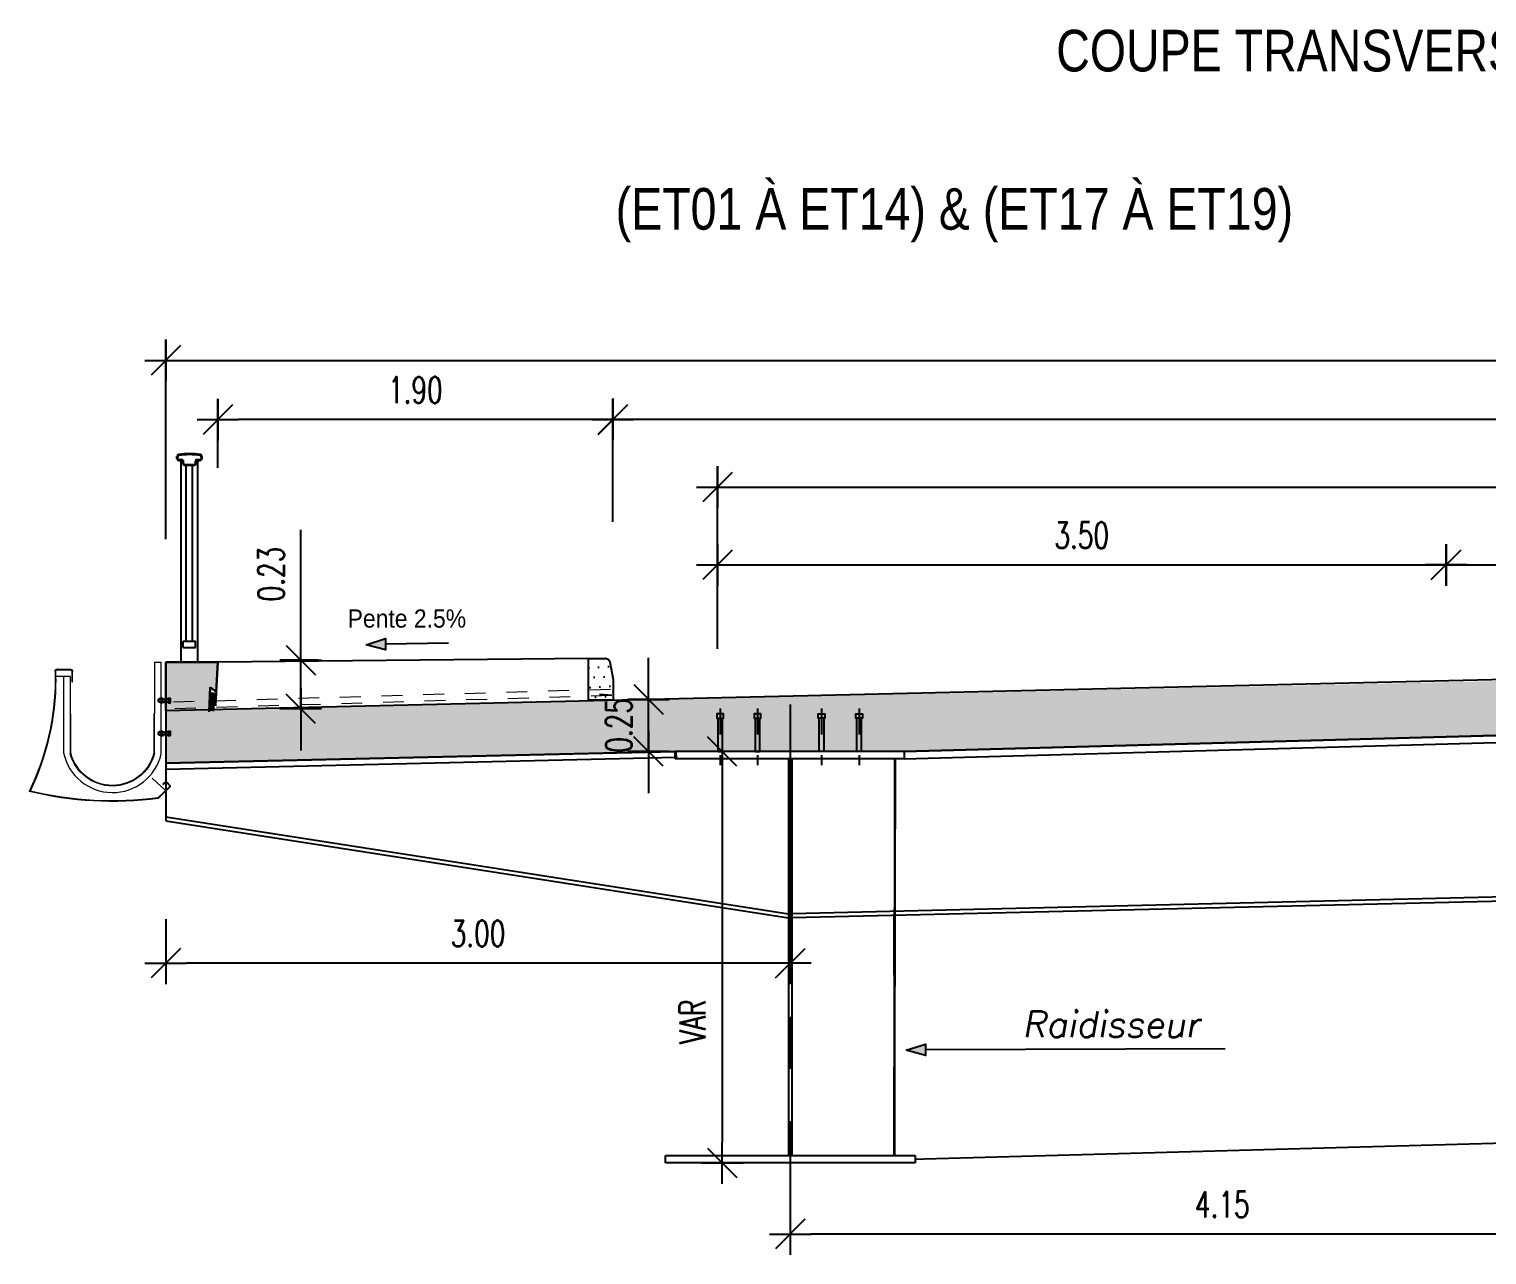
# Model space of a CAD drawing. Header units: metres. Extents: x -697843 to 22159, y -46191 to 9548.
# Drawn here: x -63554.16 to -63547.16, y -23176.86 to -23170.97 of the extents above; entities that cross this region are included whole.
import ezdxf
from ezdxf.enums import TextEntityAlignment as Align

# ---------------------------------------------------------------- set-up
doc = ezdxf.new("R2010")
doc.units = ezdxf.units.M
for name, pattern in [('CACHE', [9.525, 6.35, -3.175]), ('CENTER', [2, 1.25, -0.25, 0.25, -0.25]), ('DASHED2', [0.375, 0.25, -0.125])]:
    doc.linetypes.add(name, pattern=pattern)
doc.layers.get('Defpoints').update_dxf_attribs({"color": 9})
for name, color, linetype, lineweight in [('AOA-Caniveau', 7, 'Continuous', 0), ('AOA-corniches', 7, 'Continuous', 0), ('COT50', 8, 'Continuous', 15), ('S-EXE-ELECP', 3, 'Continuous', 30), ('S-EXE-HACH', 4, 'Continuous', 5), ('S-EXE-TEXT', 7, 'Continuous', 25), ('S-EXE-TEXTE', 7, 'Continuous', 9), ('S-EXE-TRAIT VU', 2, 'Continuous', 25), ('S-Trait vu', 2, 'Continuous', 18)]:
    doc.layers.add(name, color=color, linetype=linetype, lineweight=lineweight)
for name, color, linetype in [('AXE', 1, 'CENTER'), ('Coffrage', 3, 'Continuous'), ('OA_Coffrage2', 7, 'Continuous'), ('OA_Cotations', 7, 'Continuous'), ('POTEAU', 1, 'Continuous'), ('POUTRELLE', 5, 'Continuous'), ('S-TEXT', 6, 'Continuous'), ('sb-cote100', 1, 'Continuous'), ('TRAIT-MOYENS', 2, 'Continuous')]:
    doc.layers.add(name, color=color, linetype=linetype)
doc.layers.get('0').off()
doc.styles.add('Arial', font='arial.ttf')
doc.styles.add('COTE1-100', font='romans.shx', dxfattribs={"width": 0.7, "height": 0.25})
doc.styles.add('D35-50', font='arial.ttf', dxfattribs={"width": 0.8, "height": 0.175})
doc.styles.add('text-s-1-50', font='romans.shx', dxfattribs={"width": 0.7, "height": 0.125})
doc.dimstyles.new('COT-OBLIQUES-1_100', dxfattribs={"dimtxt": 0.25, "dimasz": 0.1, "dimexe": 0.1, "dimexo": 0.1, "dimgap": 0.125, "dimtad": 1, "dimzin": 0, "dimdsep": 46, "dimtxsty": 'COTE1-100', "dimblk1": 'MARQUE', "dimblk2": 'MARQUE', "dimsah": 1, "dimcen": 5, "dimdle": 2, "dimclrd": 9, "dimclre": 9, "dimaunit": 2, "dimadec": 0, "dimazin": 0, "dimtfac": 1, "dimtix": 1, "dimtmove": 0, "dimatfit": 3, "dimldrblk": 'MARQUE', "dimfxl": 1, "dimtolj": 1, "dimtzin": 0, "dimarcsym": 0})

# ---------------------------------------------------------------- blocks, each defined once
blk = doc.blocks.new('MARQUE')
for p, q in [((-0.707, -0.707), (0.707, 0.707)), ((0, -1), (0, 1)), ((1, 0), (-1, 0))]:
    blk.add_line(p, q)
blk = doc.blocks.new('*D213')
at = {"layer": 'Defpoints', "color": 0, "transparency": 16777216}
for p in [(-63551.1861, -23174.1888), (-63551.0579, -23174.1888), (-63551.0514, -23174.4387)]:
    blk.add_point(p, dxfattribs=at)
at = {"layer": 'OA_Cotations', "color": 9, "lineweight": -2, "transparency": 16777216}
for p, q in [((-63551.1861, -23174.0888), (-63551.1861, -23173.9888)), ((-63551.1579, -23174.1888), (-63551.2861, -23174.1888)), ((-63551.1861, -23174.4387), (-63551.1861, -23174.1888)), ((-63551.1514, -23174.4387), (-63551.2861, -23174.4387)), ((-63551.1861, -23174.5387), (-63551.1861, -23174.6387))]:
    blk.add_line(p, q, dxfattribs=at)
at = {"layer": 'OA_Cotations', "color": 9, "lineweight": -2, "transparency": 16777216, "xscale": 0.1, "yscale": 0.1, "zscale": 0.1}
for p, rotation in [((-63551.1861, -23174.1888), 270), ((-63551.1861, -23174.4387), 90)]:
    blk.add_blockref('MARQUE', p, dxfattribs=dict(at, rotation=rotation))
at = {"layer": 'OA_Cotations', "color": 9, "transparency": 16777216, "insert": (-63551.3286, -23174.3138), "char_height": 0.125, "attachment_point": 5, "rotation": 90, "style": 'text-s-1-50'}
blk.add_mtext('\\A1;0.25', dxfattribs=at)
blk = doc.blocks.new('*D214')
at = {"layer": 'Defpoints', "color": 0, "transparency": 16777216}
for p in [(-63552.6722, -23174.0007), (-63552.8566, -23174.2345), (-63552.6723, -23174.2345)]:
    blk.add_point(p, dxfattribs=at)
at = {"layer": 'OA_Cotations', "color": 9, "lineweight": -2, "transparency": 16777216}
for p, q in [((-63552.8566, -23173.9007), (-63552.8566, -23173.374)), ((-63552.7722, -23174.0007), (-63552.9566, -23174.0007)), ((-63552.8566, -23174.2345), (-63552.8566, -23174.0007)), ((-63552.7723, -23174.2345), (-63552.9566, -23174.2345)), ((-63552.8566, -23174.3345), (-63552.8566, -23174.4345))]:
    blk.add_line(p, q, dxfattribs=at)
at = {"layer": 'OA_Cotations', "color": 9, "lineweight": -2, "transparency": 16777216, "xscale": 0.1, "yscale": 0.1, "zscale": 0.1}
for p, rotation in [((-63552.8566, -23174.0007), 270), ((-63552.8566, -23174.2345), 90)]:
    blk.add_blockref('MARQUE', p, dxfattribs=dict(at, rotation=rotation))
at = {"layer": 'OA_Cotations', "color": 9, "transparency": 16777216, "insert": (-63552.9991, -23173.5874), "char_height": 0.125, "attachment_point": 5, "rotation": 90, "style": 'text-s-1-50'}
blk.add_mtext('\\A1;0.23', dxfattribs=at)
blk = doc.blocks.new('*D215')
at = {"layer": 'Defpoints', "color": 0, "transparency": 16777216}
for p in [(-63553.505, -23175.1448), (-63550.505, -23175.1832), (-63553.505, -23175.4558)]:
    blk.add_point(p, dxfattribs=at)
at = {"layer": 'OA_Cotations', "color": 9, "lineweight": -2, "transparency": 16777216}
for p, q in [((-63553.505, -23175.2448), (-63553.505, -23175.5558)), ((-63550.505, -23175.2832), (-63550.505, -23175.5558)), ((-63550.605, -23175.4558), (-63553.405, -23175.4558))]:
    blk.add_line(p, q, dxfattribs=at)
at = {"layer": 'OA_Cotations', "color": 9, "lineweight": -2, "transparency": 16777216, "xscale": 0.1, "yscale": 0.1, "zscale": 0.1, "rotation": 180}
blk.add_blockref('MARQUE', (-63553.505, -23175.4558), dxfattribs=at)
at = {"layer": 'OA_Cotations', "color": 9, "lineweight": -2, "transparency": 16777216, "xscale": 0.1, "yscale": 0.1, "zscale": 0.1}
blk.add_blockref('MARQUE', (-63550.505, -23175.4558), dxfattribs=at)
at = {"layer": 'OA_Cotations', "color": 9, "transparency": 16777216, "insert": (-63552.005, -23175.3133), "char_height": 0.125, "attachment_point": 5, "style": 'text-s-1-50'}
blk.add_mtext('\\A1;3.00', dxfattribs=at)
blk = doc.blocks.new('*D216')
at = {"layer": 'Defpoints', "color": 0, "transparency": 16777216}
for p in [(-63550.505, -23174.4387), (-63550.8318, -23176.4151), (-63550.505, -23176.4151)]:
    blk.add_point(p, dxfattribs=at)
at = {"layer": 'OA_Cotations', "color": 9, "lineweight": -2, "transparency": 16777216}
for p, q in [((-63550.605, -23174.4387), (-63550.9318, -23174.4387)), ((-63550.8318, -23174.5387), (-63550.8318, -23176.3151)), ((-63550.605, -23176.4151), (-63550.9318, -23176.4151))]:
    blk.add_line(p, q, dxfattribs=at)
at = {"layer": 'OA_Cotations', "color": 9, "lineweight": -2, "transparency": 16777216, "xscale": 0.1, "yscale": 0.1, "zscale": 0.1}
for p, rotation in [((-63550.8318, -23174.4387), 90), ((-63550.8318, -23176.4151), 270)]:
    blk.add_blockref('MARQUE', p, dxfattribs=dict(at, rotation=rotation))
at = {"layer": 'OA_Cotations', "color": 9, "transparency": 16777216, "insert": (-63550.9743, -23175.7367), "char_height": 0.125, "attachment_point": 5, "rotation": 90, "style": 'text-s-1-50'}
blk.add_mtext('\\A1;VAR', dxfattribs=at)
blk = doc.blocks.new('*D211')
at = {"layer": 'Defpoints', "color": 0, "transparency": 16777216}
for p in [(-63547.355, -23173.4481), (-63547.355, -23173.543), (-63550.855, -23174.0462)]:
    blk.add_point(p, dxfattribs=at)
at = {"layer": 'OA_Cotations', "color": 9, "lineweight": -2, "transparency": 16777216}
for p, q in [((-63550.855, -23173.9462), (-63550.855, -23173.443)), ((-63550.755, -23173.543), (-63547.455, -23173.543)), ((-63547.355, -23173.5481), (-63547.355, -23173.643))]:
    blk.add_line(p, q, dxfattribs=at)
at = {"layer": 'OA_Cotations', "color": 9, "lineweight": -2, "transparency": 16777216, "xscale": 0.1, "yscale": 0.1, "zscale": 0.1, "rotation": 180}
blk.add_blockref('MARQUE', (-63550.855, -23173.543), dxfattribs=at)
at = {"layer": 'OA_Cotations', "color": 9, "lineweight": -2, "transparency": 16777216, "xscale": 0.1, "yscale": 0.1, "zscale": 0.1}
blk.add_blockref('MARQUE', (-63547.355, -23173.543), dxfattribs=at)
at = {"layer": 'OA_Cotations', "color": 9, "transparency": 16777216, "insert": (-63549.105, -23173.4005), "char_height": 0.125, "attachment_point": 5, "style": 'text-s-1-50'}
blk.add_mtext('\\A1;3.50', dxfattribs=at)
blk = doc.blocks.new('*D212')
at = {"layer": 'Defpoints', "color": 0, "transparency": 16777216}
for p in [(-63547.355, -23173.4167), (-63543.855, -23173.4167), (-63543.855, -23173.543)]:
    blk.add_point(p, dxfattribs=at)
at = {"layer": 'OA_Cotations', "color": 9, "lineweight": -2, "transparency": 16777216}
for p, q in [((-63547.355, -23173.5167), (-63547.355, -23173.643)), ((-63547.255, -23173.543), (-63543.955, -23173.543)), ((-63543.855, -23173.5167), (-63543.855, -23173.643))]:
    blk.add_line(p, q, dxfattribs=at)
at = {"layer": 'OA_Cotations', "color": 9, "lineweight": -2, "transparency": 16777216, "xscale": 0.1, "yscale": 0.1, "zscale": 0.1, "rotation": 180}
blk.add_blockref('MARQUE', (-63547.355, -23173.543), dxfattribs=at)
at = {"layer": 'OA_Cotations', "color": 9, "lineweight": -2, "transparency": 16777216, "xscale": 0.1, "yscale": 0.1, "zscale": 0.1}
blk.add_blockref('MARQUE', (-63543.855, -23173.543), dxfattribs=at)
at = {"layer": 'OA_Cotations', "color": 9, "transparency": 16777216, "insert": (-63545.605, -23173.4005), "char_height": 0.125, "attachment_point": 5, "style": 'text-s-1-50'}
blk.add_mtext('\\A1;3.50', dxfattribs=at)
blk = doc.blocks.new('*D217')
at = {"layer": 'Defpoints', "color": 0, "transparency": 16777216}
for p in [(-63540.355, -23173.1694), (-63540.355, -23173.2964), (-63550.855, -23173.6767)]:
    blk.add_point(p, dxfattribs=at)
at = {"layer": 'OA_Cotations', "color": 9, "lineweight": -2, "transparency": 16777216}
for p, q in [((-63550.855, -23173.5767), (-63550.855, -23173.0694)), ((-63540.355, -23173.1964), (-63540.355, -23173.0694)), ((-63550.755, -23173.1694), (-63540.455, -23173.1694))]:
    blk.add_line(p, q, dxfattribs=at)
at = {"layer": 'OA_Cotations', "color": 9, "lineweight": -2, "transparency": 16777216, "xscale": 0.1, "yscale": 0.1, "zscale": 0.1, "rotation": 180}
blk.add_blockref('MARQUE', (-63550.855, -23173.1694), dxfattribs=at)
at = {"layer": 'OA_Cotations', "color": 9, "lineweight": -2, "transparency": 16777216, "xscale": 0.1, "yscale": 0.1, "zscale": 0.1}
blk.add_blockref('MARQUE', (-63540.355, -23173.1694), dxfattribs=at)
at = {"layer": 'OA_Cotations', "color": 9, "transparency": 16777216, "insert": (-63545.605, -23173.0269), "char_height": 0.125, "attachment_point": 5, "style": 'text-s-1-50'}
blk.add_mtext('\\A1;10.50', dxfattribs=at)
blk = doc.blocks.new('*D223')
at = {"layer": 'Defpoints', "color": 0, "transparency": 16777216}
for p in [(-63551.3574, -23172.8442), (-63539.855, -23172.8766), (-63551.3574, -23173.4356)]:
    blk.add_point(p, dxfattribs=at)
at = {"layer": 'OA_Cotations', "color": 9, "lineweight": -2, "transparency": 16777216}
for p, q in [((-63551.3574, -23173.3356), (-63551.3574, -23172.7442)), ((-63539.855, -23172.7766), (-63539.855, -23172.7442)), ((-63539.955, -23172.8442), (-63551.2574, -23172.8442))]:
    blk.add_line(p, q, dxfattribs=at)
at = {"layer": 'OA_Cotations', "color": 9, "lineweight": -2, "transparency": 16777216, "xscale": 0.1, "yscale": 0.1, "zscale": 0.1, "rotation": 180}
blk.add_blockref('MARQUE', (-63551.3574, -23172.8442), dxfattribs=at)
at = {"layer": 'OA_Cotations', "color": 9, "lineweight": -2, "transparency": 16777216, "xscale": 0.1, "yscale": 0.1, "zscale": 0.1}
blk.add_blockref('MARQUE', (-63539.855, -23172.8442), dxfattribs=at)
at = {"layer": 'OA_Cotations', "color": 9, "transparency": 16777216, "insert": (-63545.6062, -23172.7017), "char_height": 0.125, "attachment_point": 5, "style": 'text-s-1-50'}
blk.add_mtext('\\A1;11.50', dxfattribs=at)
blk = doc.blocks.new('*D224')
at = {"layer": 'Defpoints', "color": 0, "transparency": 16777216}
for p in [(-63539.205, -23172.5606), (-63539.205, -23173.379), (-63553.505, -23173.519)]:
    blk.add_point(p, dxfattribs=at)
at = {"layer": 'OA_Cotations', "color": 9, "lineweight": -2, "transparency": 16777216}
for p, q in [((-63553.505, -23173.419), (-63553.505, -23172.4606)), ((-63539.205, -23173.279), (-63539.205, -23172.4606)), ((-63553.405, -23172.5606), (-63539.305, -23172.5606))]:
    blk.add_line(p, q, dxfattribs=at)
at = {"layer": 'OA_Cotations', "color": 9, "lineweight": -2, "transparency": 16777216, "xscale": 0.1, "yscale": 0.1, "zscale": 0.1, "rotation": 180}
blk.add_blockref('MARQUE', (-63553.505, -23172.5606), dxfattribs=at)
at = {"layer": 'OA_Cotations', "color": 9, "lineweight": -2, "transparency": 16777216, "xscale": 0.1, "yscale": 0.1, "zscale": 0.1}
blk.add_blockref('MARQUE', (-63539.205, -23172.5606), dxfattribs=at)
at = {"layer": 'OA_Cotations', "color": 9, "transparency": 16777216, "insert": (-63545.734, -23172.4181), "char_height": 0.125, "attachment_point": 5, "style": 'text-s-1-50'}
blk.add_mtext('\\A1;14.30', dxfattribs=at)
blk = doc.blocks.new('*D225')
at = {"layer": 'Defpoints', "color": 0, "transparency": 16777216}
for p in [(-63546.355, -23176.4068), (-63550.5052, -23176.5425), (-63550.5052, -23176.7566)]:
    blk.add_point(p, dxfattribs=at)
at = {"layer": 'OA_Cotations', "color": 9, "lineweight": -2, "transparency": 16777216}
for p, q in [((-63546.355, -23176.5068), (-63546.355, -23176.8566)), ((-63550.5052, -23176.6425), (-63550.5052, -23176.8566)), ((-63546.455, -23176.7566), (-63550.4052, -23176.7566))]:
    blk.add_line(p, q, dxfattribs=at)
at = {"layer": 'OA_Cotations', "color": 9, "lineweight": -2, "transparency": 16777216, "xscale": 0.1, "yscale": 0.1, "zscale": 0.1, "rotation": 180}
blk.add_blockref('MARQUE', (-63550.5052, -23176.7566), dxfattribs=at)
at = {"layer": 'OA_Cotations', "color": 9, "lineweight": -2, "transparency": 16777216, "xscale": 0.1, "yscale": 0.1, "zscale": 0.1}
blk.add_blockref('MARQUE', (-63546.355, -23176.7566), dxfattribs=at)
at = {"layer": 'OA_Cotations', "color": 9, "transparency": 16777216, "insert": (-63548.4301, -23176.6141), "char_height": 0.125, "attachment_point": 5, "style": 'text-s-1-50'}
blk.add_mtext('\\A1;4.15', dxfattribs=at)
blk = doc.blocks.new('A$Caef14edc')
at = {"layer": 'AOA-Caniveau', "color": 9, "extrusion": (0, 1, 0)}
for p, q in [((-0.0535, 0), (-0.022, 0)), ((-0.022, -0.4415), (-0.022, 0)), ((-0.4591, -0.0698), (-0.4906, -0.0698)), ((-0.4906, -0.0698), (-0.4906, -0.4368)), ((-0.4591, -0.0698), (-0.4591, -0.2584)), ((-0.0535, 0), (-0.0535, -0.2486))]:
    blk.add_line(p, q, dxfattribs=at)
at = {"layer": 'AOA-Caniveau', "color": 9}
blk.add_arc((-0.2558, -0.3869, -50.3572), 0.2401, 191.99302, 346.84753, dxfattribs=at)
at = {"layer": 'AOA-corniches', "color": 9, "extrusion": (-2.68665e-19, -1.52942e-18, -1)}
for p, q in [((-0.5315, -0.0432, -50.3572), (-0.5315, -0.0801, -50.3572)), ((-0.5284, -0.0801, -50.3572), (-0.5284, -0.0432, -50.3572)), ((-0.4566, -0.0355, -50.3572), (-0.522, -0.0339, -50.3572)), ((-0.522, -0.037, -50.3572), (-0.4566, -0.0386, -50.3572)), ((-0.4506, -0.0448, -50.3572), (-0.4506, -0.0948, -50.3572)), ((-0.4475, -0.0948, -50.3572), (-0.4475, -0.0448, -50.3572)), ((-0.4506, -0.0948, -50.3572), (-0.4475, -0.0948, -50.3572)), ((0.0164, -0.6005, -50.3572), (-0.0375, -0.6527, -50.3572)), ((-0.0361, -0.6556, -50.3572), (0.0185, -0.6027, -50.3572)), ((-0.0051, -0.5783, -50.3572), (-0.014, -0.5869, -50.3572)), ((-0.014, -0.5869, -50.3572), (-0.0119, -0.5891, -50.3572)), ((-0.0119, -0.5891, -50.3572), (-0.003, -0.5805, -50.3572)), ((0.0057, -0.5806, -50.3572), (0.0165, -0.5918, -50.3572)), ((0.0187, -0.5896, -50.3572), (0.008, -0.5785, -50.3572))]:
    blk.add_line(p, q, dxfattribs=at)
at = {"layer": 'AOA-corniches', "color": 9, "extrusion": (0, 1, 0)}
for p, q in [((-0.4906, -0.0698), (-0.5284, -0.0698)), ((-0.0384, -0.1807), (-0.0377, -0.1801)), ((-0.0339, -0.1807), (-0.0384, -0.1807)), ((-0.0384, -0.1807), (-0.0384, -0.1895)), ((-0.0339, -0.1895), (-0.0384, -0.1895)), ((-0.0384, -0.1895), (-0.0377, -0.1901)), ((-0.0377, -0.1801), (-0.0377, -0.1901)), ((-0.0339, -0.1801), (-0.0377, -0.1801)), ((-0.0339, -0.1901), (-0.0377, -0.1901)), ((-0.0339, -0.1902), (-0.0339, -0.178)), ((-0.0339, -0.1922), (-0.0339, -0.1902)), ((-0.0245, -0.1756), (-0.0333, -0.1756)), ((-0.0245, -0.1804), (-0.0333, -0.1804)), ((-0.0245, -0.1898), (-0.0333, -0.1898)), ((-0.0245, -0.1946), (-0.0333, -0.1946)), ((-0.0238, -0.1725), (-0.0219, -0.1725)), ((-0.0238, -0.1725), (-0.0238, -0.1899)), ((-0.0238, -0.1899), (-0.0238, -0.192)), ((-0.0238, -0.1977), (-0.0238, -0.192)), ((-0.0219, -0.1977), (-0.0238, -0.1977)), ((-0.0169, -0.1725), (-0.022, -0.1725)), ((-0.022, -0.1977), (-0.0169, -0.1977)), ((-0.0219, -0.1899), (-0.0219, -0.1725)), ((-0.0169, -0.1725), (-0.0169, -0.1897)), ((-0.0169, -0.1897), (-0.0169, -0.192)), ((-0.0169, -0.1977), (-0.0169, -0.192)), ((-0.0163, -0.1756), (-0.0074, -0.1756)), ((-0.0163, -0.1804), (-0.0074, -0.1804)), ((-0.0163, -0.1898), (-0.0074, -0.1898)), ((-0.0163, -0.1946), (-0.0074, -0.1946)), ((-0.0068, -0.1895), (-0.0068, -0.178)), ((-0.0068, -0.1801), (0.0008, -0.1801)), ((-0.0068, -0.1922), (-0.0068, -0.1895)), ((-0.0068, -0.1901), (0.0008, -0.1902)), ((0.0008, -0.1893), (0.0008, -0.178)), ((0.0008, -0.1922), (0.0008, -0.1893)), ((0.0103, -0.1756), (0.0014, -0.1756)), ((0.0102, -0.1804), (0.0014, -0.1804)), ((0.0103, -0.1898), (0.0014, -0.1898)), ((0.0102, -0.1946), (0.0014, -0.1946)), ((0.0109, -0.1725), (0.0128, -0.1725)), ((0.0109, -0.1725), (0.0109, -0.189)), ((0.0109, -0.1977), (0.0109, -0.189)), ((0.0128, -0.1977), (0.0109, -0.1977)), ((0.0128, -0.189), (0.0128, -0.1725)), ((0.0128, -0.1796), (0.0128, -0.1731)), ((0.0128, -0.1731), (0.0235, -0.1731)), ((0.017, -0.1801), (0.0128, -0.1801)), ((0.017, -0.1902), (0.0128, -0.1901)), ((0.0128, -0.197), (0.0235, -0.197)), ((0.0171, -0.1796), (0.013, -0.1796)), ((0.0171, -0.1905), (0.013, -0.1905)), ((0.0223, -0.1743), (0.0141, -0.1742)), ((0.0141, -0.1742), (0.0171, -0.1796)), ((0.0141, -0.1959), (0.0171, -0.1905)), ((0.0223, -0.1958), (0.0141, -0.1959)), ((0.0152, -0.1749), (0.0175, -0.1792)), ((0.0187, -0.1749), (0.0152, -0.1749)), ((0.0152, -0.1954), (0.0175, -0.1911)), ((0.0187, -0.1954), (0.0152, -0.1954)), ((0.0188, -0.175), (0.0217, -0.1779)), ((0.0188, -0.1953), (0.0217, -0.1924)), ((0.0218, -0.1851), (0.0218, -0.178)), ((0.0218, -0.1851), (0.0218, -0.1924)), ((0.0223, -0.1851), (0.0223, -0.1743)), ((0.0223, -0.1851), (0.0223, -0.1958)), ((0.0235, -0.1731), (0.0235, -0.1851)), ((0.0235, -0.197), (0.0235, -0.1851)), ((-0.0384, -0.3385), (-0.0377, -0.3378)), ((-0.0339, -0.3385), (-0.0384, -0.3385)), ((-0.0384, -0.3385), (-0.0384, -0.3473)), ((-0.0339, -0.3473), (-0.0384, -0.3473)), ((-0.0384, -0.3473), (-0.0378, -0.3479)), ((-0.0377, -0.3378), (-0.0378, -0.3479)), ((-0.0339, -0.3479), (-0.0378, -0.3479)), ((-0.0339, -0.3378), (-0.0377, -0.3378)), ((-0.0339, -0.3479), (-0.0339, -0.3358)), ((-0.0339, -0.35), (-0.0339, -0.3479)), ((-0.0245, -0.3334), (-0.0333, -0.3334)), ((-0.0245, -0.3381), (-0.0333, -0.3381)), ((-0.0245, -0.3476), (-0.0333, -0.3476)), ((-0.0238, -0.3303), (-0.0219, -0.3303)), ((-0.0238, -0.3303), (-0.0238, -0.3477)), ((-0.0238, -0.3477), (-0.0238, -0.3498)), ((-0.0238, -0.3555), (-0.0238, -0.3498)), ((-0.0169, -0.3302), (-0.022, -0.3303)), ((-0.0219, -0.3476), (-0.0219, -0.3303)), ((-0.0169, -0.3302), (-0.0169, -0.3475)), ((-0.0169, -0.3475), (-0.0169, -0.3498)), ((-0.0169, -0.3555), (-0.0169, -0.3498)), ((-0.0163, -0.3334), (-0.0074, -0.3334)), ((-0.0163, -0.3382), (-0.0074, -0.3381)), ((-0.0163, -0.3476), (-0.0074, -0.3476)), ((-0.0068, -0.3473), (-0.0068, -0.3358)), ((-0.0068, -0.3378), (0.0008, -0.3378)), ((-0.0068, -0.35), (-0.0068, -0.3473)), ((-0.0068, -0.3479), (0.0008, -0.3479)), ((0.0008, -0.3471), (0.0008, -0.3358)), ((0.0008, -0.35), (0.0008, -0.3471)), ((0.0102, -0.3334), (0.0014, -0.3334)), ((0.0102, -0.3381), (0.0014, -0.3381)), ((0.0102, -0.3476), (0.0014, -0.3476)), ((0.0109, -0.3303), (0.0128, -0.3303)), ((0.0109, -0.3303), (0.0109, -0.3468)), ((0.0109, -0.3555), (0.0109, -0.3468)), ((0.0128, -0.3468), (0.0128, -0.3303)), ((0.0128, -0.3374), (0.0128, -0.3309)), ((0.0128, -0.3309), (0.0235, -0.3309)), ((0.017, -0.3378), (0.0128, -0.3378)), ((0.017, -0.3479), (0.0128, -0.3479)), ((0.0171, -0.3374), (0.013, -0.3374)), ((0.0171, -0.3483), (0.013, -0.3483)), ((0.0223, -0.3321), (0.0141, -0.332)), ((0.0141, -0.332), (0.0171, -0.3374)), ((0.0141, -0.3537), (0.0171, -0.3483)), ((0.0152, -0.3327), (0.0175, -0.337)), ((0.0187, -0.3327), (0.0152, -0.3327)), ((0.0152, -0.3532), (0.0175, -0.3489)), ((0.0188, -0.3328), (0.0217, -0.3357)), ((0.0218, -0.3429), (0.0218, -0.3358)), ((0.0218, -0.3429), (0.0218, -0.3501)), ((0.0223, -0.3429), (0.0223, -0.3321)), ((0.0223, -0.3429), (0.0223, -0.3536)), ((0.0235, -0.3309), (0.0235, -0.3428)), ((0.0235, -0.3548), (0.0235, -0.3428)), ((-0.0245, -0.3523), (-0.0333, -0.3523)), ((-0.0219, -0.3555), (-0.0238, -0.3555)), ((-0.022, -0.3555), (-0.0169, -0.3555)), ((-0.0163, -0.3523), (-0.0074, -0.3523)), ((0.0102, -0.3523), (0.0014, -0.3524)), ((0.0128, -0.3555), (0.0109, -0.3555)), ((0.0128, -0.3548), (0.0235, -0.3548)), ((0.0223, -0.3536), (0.0141, -0.3537)), ((0.0187, -0.3531), (0.0152, -0.3532)), ((0.0188, -0.3531), (0.0217, -0.3502)), ((-0.0016, -0.6179), (-0.0651, -0.558))]:
    blk.add_line(p, q, dxfattribs=at)
at = {"layer": 'AOA-corniches', "color": 9, "extrusion": (0, 0, -1)}
for p, q in [((-0.4559, -0.2486, -50.3572), (-0.459, -0.2486, -50.3572)), ((-0.459, -0.2486, -50.3572), (-0.459, -0.4385, -50.3572)), ((-0.4559, -0.4384, -50.3572), (-0.4559, -0.2486, -50.3572)), ((-0.0535, -0.2486, -50.3572), (-0.0566, -0.2486, -50.3572)), ((-0.0566, -0.2486, -50.3572), (-0.0566, -0.4376, -50.3572)), ((-0.0535, -0.4385, -50.3572), (-0.0535, -0.2486, -50.3572)), ((-0.0535, -0.4385, -50.3572), (-0.0535, -0.4385, -50.3572))]:
    blk.add_line(p, q, dxfattribs=at)
at = {"layer": 'AOA-corniches', "color": 9, "extrusion": (-2.68665e-19, -1.52942e-18, -1)}
for centre, radius, start, end in [((0.5222, -0.0432, 50.3572), 0.00928, 0, 91.4321), ((0.5222, -0.0432, 50.3572), 0.00619, 0, 91.4321), ((0.4568, -0.0448, 50.3572), 0.00928, 91.4321, 180), ((0.4568, -0.0448, 50.3572), 0.00619, 91.4321, 180), ((1.7685, -0.0801, 50.3572), 1.237, 180, 205.95672), ((1.7685, -0.0801, 50.3572), 1.2401, 180, 205.78658), ((0.2553, 1.0156, 50.3572), 1.6855, 262.52578, 283.76126), ((0.2554, 1.02, 50.3572), 1.6868, 262.57719, 283.59308), ((-0.0013, -0.5849, 50.3572), 0.00928, 45.92906, 135.92906), ((-0.0013, -0.5849, 50.3572), 0.00619, 45.92906, 135.92911), ((-0.0121, -0.5961, 50.3572), 0.00619, 135.92906, 225.92906), ((-0.0121, -0.5961, 50.3572), 0.00928, 135.92906, 225.92906)]:
    blk.add_arc(centre, radius, start, end, dxfattribs=at)
at = {"layer": 'AOA-corniches', "color": 9}
for centre, radius, start, end in [((-0.0292, -0.178, -50.3572), 0.00475, 150.13634, 209.86201), ((-0.0159, -0.1851, -50.3572), 0.0181, 164.80989, 195.18847), ((-0.0292, -0.1922, -50.3572), 0.00475, 150.13634, 209.86201), ((-0.0121, -0.178, -50.3572), 0.00475, 150.13634, 209.86201), ((0.0012, -0.1851, -50.3572), 0.0181, 164.80989, 195.18847), ((-0.0121, -0.1922, -50.3572), 0.00475, 150.13634, 209.86201), ((0.0055, -0.178, -50.3572), 0.00475, 150.13634, 209.86201), ((0.0189, -0.1851, -50.3572), 0.0181, 164.80989, 195.18847), ((0.0055, -0.1922, -50.3572), 0.00475, 150.13634, 209.86201), ((0.017, -0.1908, -50.3572), 0.000631, 323.02642, 89.99918), ((-0.0292, -0.3358, -50.3572), 0.00475, 150.13634, 209.86201), ((-0.0159, -0.3429, -50.3572), 0.0181, 164.80989, 195.18847), ((-0.0292, -0.35, -50.3572), 0.00475, 150.13634, 209.86201), ((-0.0121, -0.3358, -50.3572), 0.00475, 150.13634, 209.86201), ((0.0012, -0.3429, -50.3572), 0.0181, 164.80989, 195.18847), ((-0.0121, -0.35, -50.3572), 0.00475, 150.13634, 209.86201), ((0.0055, -0.3358, -50.3572), 0.00475, 150.13634, 209.86201), ((0.0188, -0.3429, -50.3572), 0.0181, 164.80989, 195.18847), ((0.0055, -0.35, -50.3572), 0.00475, 150.13634, 209.86201), ((0.017, -0.3485, -50.3572), 0.000631, 323.02642, 89.99918)]:
    blk.add_arc(centre, radius, start, end, dxfattribs=at)
at = {"layer": 'AOA-corniches', "color": 9, "extrusion": (0, 0, -1)}
for centre, radius, start, end in [((0.0286, -0.178, 50.3572), 0.00475, 150.13798, 209.86365), ((0.0419, -0.1851, 50.3572), 0.0181, 164.81153, 195.19011), ((0.0286, -0.1922, 50.3572), 0.00475, 150.13798, 209.86365), ((0.0115, -0.178, 50.3572), 0.00475, 150.13798, 209.86365), ((0.0249, -0.1851, 50.3572), 0.0181, 164.81153, 195.19011), ((0.0115, -0.1922, 50.3572), 0.00475, 150.13798, 209.86365), ((-0.0061, -0.178, 50.3572), 0.00475, 150.13798, 209.86365), ((0.0072, -0.1851, 50.3572), 0.0181, 164.81153, 195.19011), ((-0.0061, -0.1922, 50.3572), 0.00475, 150.13798, 209.86365), ((-0.017, -0.1794, 50.3572), 0.000631, 143.02806, 270.00082), ((0.0286, -0.3358, 50.3572), 0.00475, 150.13798, 209.86365), ((0.0419, -0.3429, 50.3572), 0.0181, 164.81153, 195.19011), ((0.0286, -0.35, 50.3572), 0.00475, 150.13798, 209.86365), ((0.0115, -0.3358, 50.3572), 0.00475, 150.13798, 209.86365), ((0.0249, -0.3429, 50.3572), 0.0181, 164.81153, 195.19011), ((0.0115, -0.35, 50.3572), 0.00475, 150.13798, 209.86365), ((-0.0061, -0.3358, 50.3572), 0.00475, 150.13798, 209.86365), ((0.0072, -0.3429, 50.3572), 0.0181, 164.81153, 195.19011), ((-0.0061, -0.35, 50.3572), 0.00475, 150.13798, 209.86365), ((-0.0169, -0.3372, 50.3572), 0.000631, 143.02806, 270.00082), ((0.2563, -0.3859, 50.3572), 0.2095, 194.54036, 345.46878), ((0.2564, -0.386, 50.3572), 0.2063, 194.50546, 345.27495)]:
    blk.add_arc(centre, radius, start, end, dxfattribs=at)
blk = doc.blocks.new('*D240')
at = {"layer": 'Defpoints', "color": 0, "transparency": 16777216}
for p in [(-63553.2549, -23172.8454), (-63553.2549, -23173.176), (-63551.3574, -23173.3274)]:
    blk.add_point(p, dxfattribs=at)
at = {"layer": 'OA_Cotations', "color": 9, "lineweight": -2, "transparency": 16777216}
for p, q in [((-63553.2549, -23173.076), (-63553.2549, -23172.7454)), ((-63551.3574, -23173.2274), (-63551.3574, -23172.7454)), ((-63551.4574, -23172.8454), (-63553.1549, -23172.8454))]:
    blk.add_line(p, q, dxfattribs=at)
at = {"layer": 'OA_Cotations', "color": 9, "lineweight": -2, "transparency": 16777216, "xscale": 0.1, "yscale": 0.1, "zscale": 0.1, "rotation": 180}
blk.add_blockref('MARQUE', (-63553.2549, -23172.8454), dxfattribs=at)
at = {"layer": 'OA_Cotations', "color": 9, "lineweight": -2, "transparency": 16777216, "xscale": 0.1, "yscale": 0.1, "zscale": 0.1}
blk.add_blockref('MARQUE', (-63551.3574, -23172.8454), dxfattribs=at)
at = {"layer": 'OA_Cotations', "color": 9, "transparency": 16777216, "insert": (-63552.3061, -23172.7029), "char_height": 0.125, "attachment_point": 5, "style": 'text-s-1-50'}
blk.add_mtext('\\A1;1.90', dxfattribs=at)
blk = doc.blocks.new('A$C77ea4534')
at = {"layer": 'TRAIT-MOYENS', "color": 8}
for p, q in [((-0.0597, 0.9771), (-0.0597, 0.9876)), ((-0.0557, 0.9771), (-0.0557, 0.9876)), ((0.0557, 0.9876), (0.0557, 0.9771)), ((0.0597, 0.9876), (0.0597, 0.9771)), ((0.0597, 0.9771), (0.0597, 0.9876)), ((-0.0507, 0.9721), (-0.0373, 0.9721)), ((-0.0507, 0.9682), (-0.0373, 0.9682)), ((-0.0398, 0), (-0.0398, 0.9682)), ((-0.0323, 0.9542), (-0.0323, 0.9632)), ((-0.0284, 0.9542), (-0.0284, 0.9632)), ((-0.0234, 0.9493), (0.0234, 0.9493)), ((-0.0234, 0.9453), (0.0234, 0.9453)), ((-0.0149, 0.0995), (-0.0149, 0.9453)), ((0.0149, 0.0995), (0.0149, 0.9453)), ((0.0284, 0.9542), (0.0284, 0.9632)), ((0.0323, 0.9542), (0.0323, 0.9632)), ((0.0373, 0.9721), (0.0507, 0.9721)), ((0.0373, 0.9682), (0.0507, 0.9682)), ((0.0398, 0), (0.0398, 0.9682)), ((-0.0299, 0.0995), (0.0299, 0.0995)), ((-0.0299, 0.0697), (-0.0299, 0.0995)), ((0.0299, 0.0697), (0.0299, 0.0995)), ((-0.0299, 0.0697), (0.0299, 0.0697))]:
    blk.add_line(p, q, dxfattribs=at)
for centre, radius, start, end in [((-0.0507, 0.9876), 0.00896, 93.81415, 180.00008), ((-0.0507, 0.9876), 0.00498, 93.81415, 180.00008), ((0, 0.6132), 0.3868, 82.37193, 97.62823), ((0, 0.6132), 0.3828, 82.3323, 97.66785), ((0.0507, 0.9876), 0.00498, 0.00008, 86.186), ((0.0507, 0.9876), 0.00896, 0.00008, 86.186), ((-0.0507, 0.9771), 0.00896, 180.00008, 270.00008), ((-0.0507, 0.9771), 0.00498, 180.00008, 270.00008), ((-0.0373, 0.9632), 0.00896, 0.00008, 90.00008), ((-0.0373, 0.9632), 0.00498, 0.00008, 90.00008), ((-0.0234, 0.9542), 0.00896, 180.00008, 270.00008), ((-0.0234, 0.9542), 0.00498, 180.00008, 270.00008), ((0.0234, 0.9542), 0.00896, 270.00008, 0.00008), ((0.0234, 0.9542), 0.00498, 270.00008, 0.00008), ((0.0373, 0.9632), 0.00896, 90.00008, 180.00008), ((0.0373, 0.9632), 0.00498, 90.00008, 180.00008), ((0.0507, 0.9771), 0.00896, 270.00008, 0.00008), ((0.0507, 0.9771), 0.00498, 270.00008, 0.00008)]:
    blk.add_arc(centre, radius, start, end, dxfattribs=at)

msp = doc.modelspace()

# ---------------------------------------------------------------- hatches: boundary and pattern name
at = {"layer": 'Coffrage'}
h = msp.add_hatch(dxfattribs=at)
h.set_pattern_fill('DOTS', color=8, scale=0.03, angle=183.662179, style=0)
h.set_pattern_definition([(183.66217908, (-63335.021423, 3785.009416), (-0.02072189604, -0.04904873908), [0, -0.047625])])
edge = h.paths.add_edge_path()
edge.add_line((-63551.47504, -23173.99317), (-63551.39143, -23173.99317))
edge.add_ellipse((-63551.39143, -23174.01317), major_axis=(-0.01502, -0.01321), ratio=0.9999987, start_angle=149.97197, end_angle=228.662215, ccw=False)
edge.add_line((-63551.37182, -23174.00925), (-63551.35504, -23174.09317))
edge.add_line((-63551.35504, -23174.09317), (-63551.35504, -23174.19317))
edge.add_line((-63551.35504, -23174.19317), (-63551.47504, -23174.19317))
edge.add_line((-63551.47504, -23174.19317), (-63551.47504, -23173.99317))
at = {"layer": 'COT50'}
h = msp.add_hatch(dxfattribs=at)
h.set_pattern_fill('AR-CONC', color=256, scale=0.001)
h.set_pattern_definition([(50, (-63546.95504, -23178.78819), (0.1821847, -0.015939), [0.01905, -0.20955]), (355, (-63546.95504, -23178.78819), (-0.0352434, 0.191057), [0.01524, -0.1676406]), (100.4514, (-63546.93985, -23178.78952), (0.1469412, 0.1751178), [0.01619, -0.1780902]), (46.1842, (-63546.95504, -23178.7374), (0.271079, -0.0420423), [0.028575, -0.314325]), (96.6356, (-63546.93245, -23178.7409), (0.237404, 0.247426), [0.024285, -0.267136]), (351.184, (-63546.95504, -23178.7374), (0.237404, 0.247426), [0.02286, -0.25146]), (21, (-63546.92964, -23178.75009), (0.1516144, -0.1022652), [0.01905, -0.20955]), (326, (-63546.92964, -23178.75009), (0.061802, 0.184188), [0.01524, -0.16764]), (71.4514, (-63546.917, -23178.75861), (0.2134164, 0.0819228), [0.01619, -0.17809]), (37.5, (-63546.955035, -23178.78819), (0.0030886, 0.08455504), [0, -0.165608, 0, -0.17018, 0, -0.168275]), (7.5, (-63546.95504, -23178.78819), (0.0668197, 0.1001806), [0, -0.097028, 0, -0.161798, 0, -0.064135]), (327.5, (-63547.01168, -23178.78819), (0.1355906, -0.00572874), [0, -0.0635, 0, -0.19812, 0, -0.26289]), (317.5, (-63547.03708, -23178.78819), (0.1481292, 0.0254265), [0, -0.08255, 0, -0.131572, 0, -0.18669])])
h.paths.add_polyline_path([(-63546.35504, -23174.34098), (-63546.35504, -23174.08379), (-63553.50504, -23174.24317), (-63553.50504, -23174.4949), (-63551.05857, -23174.43882), (-63549.95857, -23174.43882)])
at = {"layer": 'S-EXE-HACH', "ltscale": 0.01, "transparency": 33554508}
h = msp.add_hatch(color=8, dxfattribs=at)
h.dxf.hatch_style = 1
h.paths.add_polyline_path([(-63553.29102, -23174.1303), (-63553.26205, -23174.1516), (-63553.25493, -23174.00934), (-63553.50497, -23174.00934), (-63553.50501, -23174.24317), (-63553.29693, -23174.24837)])
at = {"layer": 'S-EXE-TRAIT VU', "transparency": 33554687}
h = msp.add_hatch(color=9, dxfattribs=at)
h.dxf.hatch_style = 1
h.paths.add_polyline_path([(-63552.54197, -23173.92622), (-63552.44877, -23173.95159), (-63552.45016, -23173.89622)])
h = msp.add_hatch(color=9, dxfattribs=at)
h.dxf.hatch_style = 1
h.paths.add_polyline_path([(-63549.94811, -23175.87436), (-63549.85491, -23175.89973), (-63549.8563, -23175.84436)])

# ---------------------------------------------------------------- linework, layer by layer
at = {"layer": 'AXE', "color": 9}
msp.add_line((-63550.50504, -23174.21396), (-63550.50504, -23176.74225), dxfattribs=at)
at = {"layer": 'Coffrage', "color": 9}
for p, q in [((-63551.47504, -23173.99317), (-63553.25493, -23174.00934)), ((-63551.47504, -23173.99317), (-63551.39143, -23173.99317)), ((-63551.47504, -23174.19317), (-63551.47504, -23173.99317)), ((-63551.37182, -23174.00925), (-63551.35504, -23174.09317)), ((-63551.35504, -23174.09317), (-63551.35504, -23174.19317)), ((-63551.35504, -23174.19317), (-63551.47504, -23174.19317))]:
    msp.add_line(p, q, dxfattribs=at)
at = {"layer": 'Coffrage', "color": 4}
for p, q in [((-63546.35504, -23174.07668), (-63553.50504, -23174.24317)), ((-63553.50504, -23174.24317), (-63553.50504, -23174.4949)), ((-63546.35504, -23174.34094), (-63549.95857, -23174.43872)), ((-63551.05336, -23174.4387), (-63553.50504, -23174.49491)), ((-63553.50504, -23174.49491), (-63551.05857, -23174.43872))]:
    msp.add_line(p, q, dxfattribs=at)
at = {"layer": 'Coffrage', "color": 9, "linetype": 'DASHED2', "const_width": 0.008}
msp.add_lwpolyline([(-63546.35504, -23176.2998), (-63549.90857, -23176.39758)], dxfattribs=at)
at = {"layer": 'Coffrage', "color": 9, "extrusion": (0, 0, -1)}
msp.add_ellipse((-63551.39143, -23174.01317), major_axis=(-0.01502, -0.01321), ratio=0.9999987, start_param=2.2922768, end_param=3.6656806, dxfattribs=at)
at = {"layer": 'Coffrage', "color": 9}
for p in [(-63551.39143, -23173.99317), (-63551.35504, -23174.15316)]:
    msp.add_point(p, dxfattribs=at)
at = {"layer": 'OA_Coffrage2', "color": 8}
for points in [[(-63550.85332, -23174.27872), (-63550.85332, -23174.43872), (-63550.83132, -23174.43872), (-63550.83132, -23174.27872), (-63550.82632, -23174.27872), (-63550.82632, -23174.25872), (-63550.85832, -23174.25872), (-63550.85832, -23174.27872), (-63550.83132, -23174.27872)], [(-63550.67332, -23174.27872), (-63550.67332, -23174.43872), (-63550.65132, -23174.43872), (-63550.65132, -23174.27872), (-63550.64632, -23174.27872), (-63550.64632, -23174.25872), (-63550.67832, -23174.25872), (-63550.67832, -23174.27872), (-63550.65132, -23174.27872)], [(-63550.34382, -23174.27872), (-63550.34382, -23174.43872), (-63550.36582, -23174.43872), (-63550.36582, -23174.27872), (-63550.37082, -23174.27872), (-63550.37082, -23174.25872), (-63550.33882, -23174.25872), (-63550.33882, -23174.27872), (-63550.36582, -23174.27872)], [(-63550.16382, -23174.27872), (-63550.16382, -23174.43872), (-63550.18582, -23174.43872), (-63550.18582, -23174.27872), (-63550.19082, -23174.27872), (-63550.19082, -23174.25872), (-63550.15882, -23174.25872), (-63550.15882, -23174.27872), (-63550.18582, -23174.27872)]]:
    msp.add_lwpolyline(points, dxfattribs=at)
at = {"layer": 'POTEAU', "color": 8, "linetype": 'CENTER', "ltscale": 0.1}
for p, q in [((-63550.84232, -23174.23234), (-63550.84232, -23174.50463)), ((-63550.66232, -23174.23234), (-63550.66232, -23174.50463)), ((-63550.35482, -23174.23234), (-63550.35482, -23174.50463)), ((-63550.17482, -23174.23234), (-63550.17482, -23174.50463))]:
    msp.add_line(p, q, dxfattribs=at)
at = {"layer": 'POUTRELLE', "color": 4}
for p, q in [((-63549.95857, -23174.43872), (-63546.35504, -23174.34094)), ((-63549.95857, -23174.47372), (-63546.35504, -23174.37594)), ((-63551.05336, -23174.4387), (-63553.50504, -23174.49491)), ((-63551.05336, -23174.4387), (-63553.50504, -23174.49491)), ((-63553.50504, -23174.49491), (-63553.50504, -23174.77275)), ((-63551.05267, -23174.4687), (-63553.50435, -23174.5249)), ((-63553.50504, -23174.75293), (-63550.51292, -23175.21872)), ((-63553.50504, -23174.77275), (-63550.51292, -23175.23872)), ((-63546.35504, -23175.12051), (-63550.49717, -23175.21823)), ((-63546.35504, -23175.14099), (-63550.49715, -23175.23872)), ((-63550.00784, -23175.22704), (-63550.00433, -23176.38008)), ((-63549.97492, -23176.38008), (-63549.95492, -23176.38008))]:
    msp.add_line(p, q, dxfattribs=at)
at = {"layer": 'POUTRELLE', "color": 4, "ltscale": 0.25}
for p, q in [((-63549.95857, -23174.43872), (-63551.05857, -23174.43872)), ((-63551.05857, -23174.47372), (-63551.05857, -23174.43872)), ((-63551.05135, -23174.47365), (-63551.05336, -23174.4387)), ((-63549.95857, -23174.43872), (-63549.95857, -23174.47372)), ((-63549.95857, -23174.47372), (-63551.05857, -23174.47372)), ((-63551.10504, -23176.38008), (-63549.90504, -23176.38008)), ((-63551.10504, -23176.41508), (-63551.10504, -23176.38008)), ((-63549.90504, -23176.41508), (-63551.10504, -23176.41508)), ((-63549.90504, -23176.38008), (-63549.90504, -23176.41508))]:
    msp.add_line(p, q, dxfattribs=at)
at = {"layer": 'POUTRELLE', "color": 4, "const_width": 0.012}
msp.add_lwpolyline([(-63550.0017, -23174.47555), (-63550.00572, -23176.37883)], dxfattribs=at)
at = {"layer": 'S-EXE-ELECP', "color": 9, "ltscale": 100}
msp.add_line((-63553.50493, -23174.00934), (-63553.50504, -23174.24317), dxfattribs=at)
at = {"layer": 'S-EXE-ELECP', "color": 9}
for p, q in [((-63553.50493, -23174.00934), (-63553.25493, -23174.00934)), ((-63553.25493, -23174.00934), (-63553.26206, -23174.15181)), ((-63553.29693, -23174.24837), (-63553.29102, -23174.1303)), ((-63553.29102, -23174.1303), (-63553.26206, -23174.15178))]:
    msp.add_line(p, q, dxfattribs=at)
at = {"layer": 'S-EXE-TEXT', "color": 9, "linetype": 'CACHE', "ltscale": 0.02, "transparency": 33554597, "const_width": 0.025, "flags": 128}
msp.add_lwpolyline([(-63553.27727, -23174.15565), (-63553.28387, -23174.24519)], dxfattribs=at)
at = {"layer": 'S-EXE-TRAIT VU', "color": 9, "transparency": 33554687}
for p, q in [((-63552.14624, -23173.91954), (-63552.44946, -23173.9239)), ((-63553.25743, -23174.05927), (-63553.26542, -23174.21901)), ((-63548.41634, -23175.86768), (-63549.85561, -23175.87205))]:
    msp.add_line(p, q, dxfattribs=at)
at = {"layer": 'S-EXE-TRAIT VU', "transparency": 33554687}
msp.add_line((-63551.3619, -23174.17072), (-63551.42204, -23174.16492), dxfattribs=at)
at = {"layer": 'S-EXE-TRAIT VU', "color": 9, "transparency": 33554687}
for points in [[(-63552.54197, -23173.92622), (-63552.45016, -23173.89622), (-63552.44877, -23173.95159), (-63552.54197, -23173.92622)], [(-63549.94811, -23175.87436), (-63549.8563, -23175.84436), (-63549.85491, -23175.89973), (-63549.94811, -23175.87436)]]:
    msp.add_lwpolyline(points, close=True, dxfattribs=at)
at = {"layer": 'S-Trait vu', "color": 9, "linetype": 'CACHE', "ltscale": 0.01}
for p, q in [((-63551.36868, -23174.14102), (-63553.50627, -23174.20374)), ((-63551.3619, -23174.17072), (-63553.50503, -23174.23514))]:
    msp.add_line(p, q, dxfattribs=at)
at = {"layer": 'sb-cote100', "color": 7}
for p, q in [((-63550.51292, -23174.47372), (-63550.51292, -23176.38008)), ((-63550.49715, -23174.47372), (-63550.49715, -23176.38008))]:
    msp.add_line(p, q, dxfattribs=at)

# ---------------------------------------------------------------- block references
msp.add_blockref('A$C77ea4534', (-63553.3913, -23174.00934))
at = {"color": 9}
msp.add_blockref('A$Caef14edc', (-63553.50493, -23174.00934), dxfattribs=at)

# ---------------------------------------------------------------- texts
at = {"layer": 'OA_Cotations', "style": 'text-s-1-50', "oblique": 10}
msp.add_text('Raidisseur', height=0.125, rotation=359.940137, dxfattribs=at).set_placement((-63549.38939, -23175.81105))
at = {"layer": 'S-EXE-TEXTE', "color": 9, "style": 'Arial', "width": 0.9}
msp.add_text('Pente 2.5%%%', height=0.0875, rotation=0.000563, dxfattribs=at).set_placement((-63552.63111, -23173.87044), align=Align.BOTTOM_LEFT)
at = {"layer": 'S-TEXT', "char_height": 0.2, "width": 6.808907, "attachment_point": 3, "style": 'D35-50'}
for s, insert in [('\\pxqc;COUPE TRANSVERSALE TYPE DU TABLIER EN TRAVEE', (-63542.82369, -23170.97287)), ('\\pxqc;(ET01 À ET14) & (ET17 À ET19)', (-63546.31237, -23171.7329))]:
    msp.add_mtext(s, dxfattribs=dict(at, insert=insert))

# ---------------------------------------------------------------- dimensions: what is measured, and where the dimension line sits
at = {"layer": 'OA_Cotations', "color": 9}
for base, p1, p2, angle, override, picture, middle in [((-63539.20504, -23172.56056), (-63553.50504, -23173.51899), (-63539.20504, -23173.37898), 180, {"dimgap": 0.08, "dimtxsty": 'text-s-1-50', "dimclrt": 9}, '*D224', (-63545.73405, -23172.56056)), ((-63547.35504, -23173.54298), (-63550.85504, -23174.04619), (-63547.35504, -23173.44815), 180, {"dimgap": 0.08, "dimtxsty": 'text-s-1-50', "dimclrd": 9, "dimclre": 9, "dimclrt": 9}, '*D211', (-63549.10504, -23173.54298)), ((-63552.85663, -23174.23452), (-63552.6722, -23174.00069), (-63552.6723, -23174.23452), 90, {"dimgap": 0.08, "dimtxsty": 'text-s-1-50', "dimclrt": 9}, '*D214', (-63552.85663, -23173.58736))]:
    dim = msp.add_linear_dim(base=base, p1=p1, p2=p2, angle=angle, dimstyle='COT-OBLIQUES-1_100', override=override, dxfattribs=at)
    dim.commit()
    dim.dimension.update_dxf_attribs({"geometry": picture, "text_midpoint": middle, "dimtype": 160})
for base, p1, p2, angle, picture, middle in [((-63553.25493, -23172.84541), (-63551.35737, -23173.32737), (-63553.25493, -23173.17596), 180, '*D240', (-63552.30615, -23172.70291)), ((-63551.35737, -23172.84423), (-63539.85504, -23172.87658), (-63551.35737, -23173.43555), 180, '*D223', (-63545.6062, -23172.70173)), ((-63543.85504, -23173.54298), (-63547.35504, -23173.41673), (-63543.85504, -23173.41673), 180, '*D212', (-63545.60504, -23173.40048)), ((-63551.18612, -23174.18881), (-63551.05142, -23174.43872), (-63551.05793, -23174.18881), 90, '*D213', (-63551.32862, -23174.31376))]:
    dim = msp.add_linear_dim(base=base, p1=p1, p2=p2, angle=angle, dimstyle='COT-OBLIQUES-1_100', override={"dimgap": 0.08, "dimtxsty": 'text-s-1-50', "dimclrd": 9, "dimclre": 9, "dimclrt": 9}, dxfattribs=at)
    dim.commit()
    dim.dimension.update_dxf_attribs({"geometry": picture, "text_midpoint": middle})
for base, p1, p2, picture, middle in [((-63540.35504, -23173.16939), (-63550.85504, -23173.67673), (-63540.35504, -23173.29636), '*D217', (-63545.60504, -23173.02689)), ((-63553.50504, -23175.45575), (-63550.50504, -23175.18321), (-63553.50504, -23175.14479), '*D215', (-63552.00504, -23175.31325)), ((-63550.50517, -23176.75657), (-63546.35504, -23176.40678), (-63550.50517, -23176.54252), '*D225', (-63548.43011, -23176.61407))]:
    dim = msp.add_linear_dim(base=base, p1=p1, p2=p2, dimstyle='COT-OBLIQUES-1_100', override={"dimgap": 0.08, "dimtxsty": 'text-s-1-50', "dimclrd": 9, "dimclre": 9, "dimclrt": 9}, dxfattribs=at)
    dim.commit()
    dim.dimension.update_dxf_attribs({"geometry": picture, "text_midpoint": middle})
dim = msp.add_linear_dim(base=(-63550.83179, -23176.41508), p1=(-63550.50504, -23174.43872), p2=(-63550.50504, -23176.41508), angle=90, text='VAR', dimstyle='COT-OBLIQUES-1_100', override={"dimgap": 0.08, "dimtxsty": 'text-s-1-50', "dimclrd": 9, "dimclre": 9, "dimclrt": 9}, dxfattribs=at)
dim.commit()
dim.dimension.update_dxf_attribs({"geometry": '*D216', "text_midpoint": (-63550.83179, -23175.73668), "dimtype": 160})

doc.saveas('drawing.dxf')
